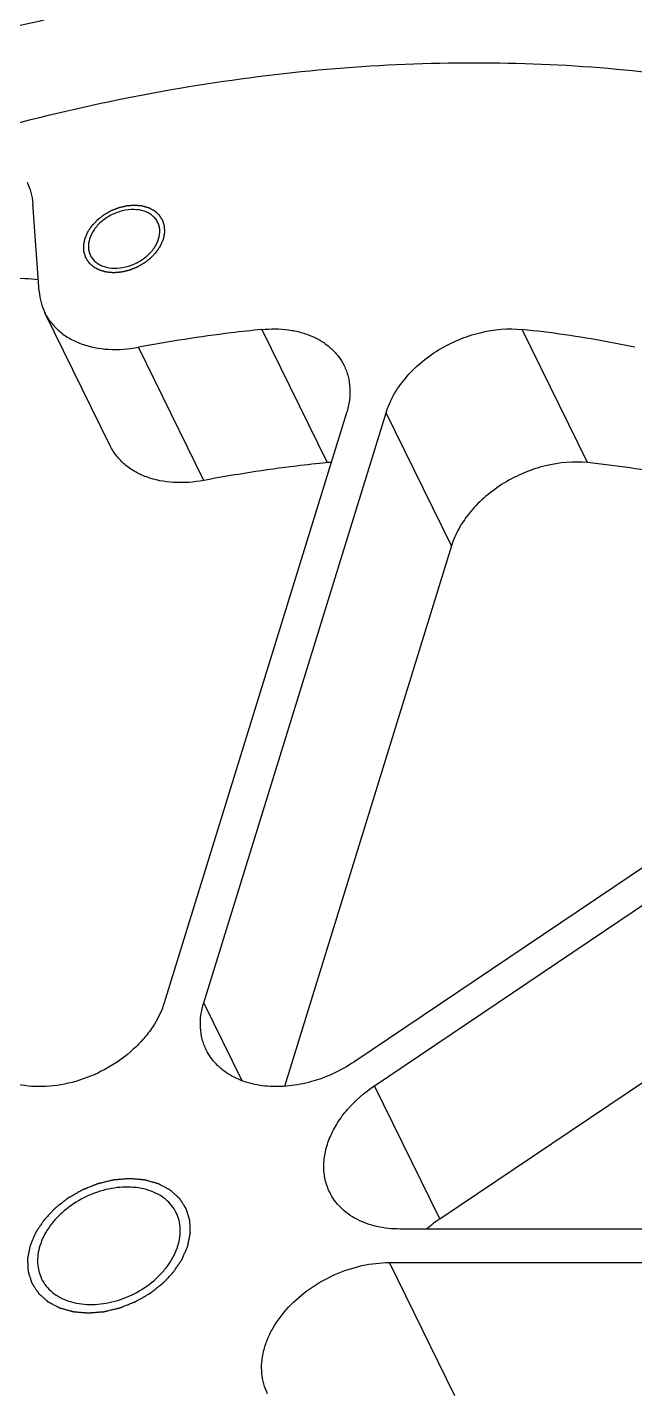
# Model space of a CAD drawing. Header units: millimetres. Extents: x 0 to 841, y 0 to 594.
# Drawn here: x 204.59 to 218.77, y 92 to 123.88 of the extents above; entities that cross this region are included whole.
import ezdxf

# ---------------------------------------------------------------- set-up
doc = ezdxf.new("R2010")
doc.units = ezdxf.units.MM
doc.header["$LTSCALE"] = 46.255
doc.layers.get('0').update_dxf_attribs({"linetype": 'CONTINUOUS'})
for name, color, linetype in [('03_ALL_AXES', 7, 'CONTINUOUS'), ('09_ALL_ROUNDS', 7, 'CONTINUOUS'), ('10_ALL_CHAMFER', 7, 'CONTINUOUS'), ('20_ALL_FEATURES', 7, 'CONTINUOUS')]:
    doc.layers.add(name, color=color, linetype=linetype)

msp = doc.modelspace()

# ---------------------------------------------------------------- linework, layer by layer
at = {"color": 4}
for points, knots in [([(207.772, 118.946), (207.774, 118.959), (207.778, 118.978), (207.783, 119.003), (207.787, 119.022), (207.79, 119.041), (207.793, 119.057), (207.796, 119.07), (207.798, 119.079), (207.799, 119.087), (207.8, 119.093), (207.801, 119.096), (207.802, 119.098), (207.801, 119.101), (207.801, 119.104), (207.801, 119.109), (207.801, 119.117), (207.8, 119.126), (207.8, 119.138), (207.799, 119.153), (207.798, 119.172), (207.797, 119.19), (207.797, 119.205), (207.796, 119.217), (207.796, 119.225), (207.795, 119.231), (207.795, 119.236), (207.795, 119.239), (207.795, 119.242), (207.795, 119.245), (207.794, 119.247), (207.793, 119.25), (207.792, 119.253), (207.791, 119.257), (207.789, 119.263), (207.787, 119.27), (207.783, 119.281), (207.779, 119.295), (207.773, 119.312), (207.768, 119.329), (207.764, 119.343), (207.76, 119.354), (207.758, 119.361), (207.756, 119.367), (207.755, 119.371), (207.754, 119.375), (207.753, 119.378), (207.752, 119.38), (207.751, 119.382), (207.749, 119.384), (207.747, 119.387), (207.745, 119.391), (207.741, 119.396), (207.737, 119.402), (207.731, 119.412), (207.723, 119.425), (207.713, 119.44), (207.703, 119.455), (207.695, 119.467), (207.688, 119.478), (207.684, 119.484), (207.681, 119.489), (207.678, 119.493), (207.676, 119.496), (207.675, 119.498), (207.674, 119.5), (207.672, 119.502), (207.669, 119.504), (207.667, 119.506), (207.663, 119.509), (207.659, 119.513), (207.653, 119.518), (207.644, 119.526), (207.633, 119.536), (207.619, 119.549), (207.605, 119.561), (207.594, 119.571), (207.585, 119.579), (207.578, 119.585), (207.572, 119.59), (207.568, 119.594), (207.566, 119.596), (207.565, 119.597), (207.562, 119.598), (207.56, 119.6), (207.555, 119.602), (207.547, 119.606), (207.539, 119.611), (207.528, 119.617), (207.513, 119.624), (207.496, 119.633), (207.479, 119.642), (207.465, 119.65), (207.454, 119.656), (207.445, 119.66), (207.438, 119.664), (207.433, 119.667), (207.43, 119.668), (207.428, 119.67), (207.426, 119.67), (207.423, 119.671), (207.417, 119.673), (207.409, 119.675), (207.399, 119.678), (207.386, 119.681), (207.369, 119.686), (207.349, 119.692), (207.33, 119.697), (207.313, 119.702), (207.3, 119.706), (207.29, 119.709), (207.282, 119.711), (207.276, 119.712), (207.273, 119.713), (207.27, 119.714), (207.267, 119.714), (207.264, 119.715), (207.257, 119.715), (207.248, 119.716), (207.237, 119.717), (207.222, 119.718), (207.204, 119.72), (207.182, 119.722), (207.159, 119.724), (207.141, 119.725), (207.126, 119.727), (207.115, 119.728), (207.106, 119.728), (207.099, 119.729), (207.096, 119.729), (207.093, 119.73), (207.09, 119.729), (207.086, 119.729), (207.08, 119.728), (207.07, 119.728), (207.059, 119.727), (207.043, 119.725), (207.024, 119.724), (207.001, 119.722), (206.978, 119.72), (206.959, 119.719), (206.944, 119.717), (206.932, 119.716), (206.923, 119.716), (206.916, 119.715), (206.912, 119.715), (206.909, 119.715), (206.907, 119.714), (206.903, 119.713), (206.896, 119.711), (206.886, 119.709), (206.875, 119.706), (206.859, 119.703), (206.84, 119.698), (206.817, 119.693), (206.793, 119.687), (206.774, 119.682), (206.759, 119.679), (206.747, 119.676), (206.737, 119.674), (206.731, 119.672), (206.727, 119.671), (206.724, 119.671), (206.721, 119.669), (206.717, 119.668), (206.711, 119.665), (206.701, 119.661), (206.69, 119.657), (206.675, 119.651), (206.656, 119.644), (206.633, 119.635), (206.611, 119.626), (206.592, 119.618), (206.577, 119.612), (206.565, 119.608), (206.556, 119.604), (206.549, 119.601), (206.546, 119.6), (206.543, 119.599), (206.54, 119.597), (206.537, 119.595), (206.53, 119.591), (206.521, 119.586), (206.511, 119.58), (206.496, 119.572), (206.478, 119.562), (206.457, 119.549), (206.435, 119.537), (206.417, 119.527), (206.403, 119.519), (206.392, 119.512), (206.383, 119.507), (206.377, 119.504), (206.374, 119.502), (206.371, 119.5), (206.368, 119.498), (206.365, 119.496), (206.36, 119.491), (206.352, 119.485), (206.343, 119.478), (206.33, 119.468), (206.314, 119.456), (206.295, 119.441), (206.277, 119.426), (206.261, 119.414), (206.248, 119.404), (206.239, 119.397), (206.231, 119.391), (206.226, 119.386), (206.223, 119.384), (206.22, 119.382), (206.218, 119.38), (206.216, 119.377), (206.211, 119.372), (206.204, 119.365), (206.196, 119.357), (206.186, 119.345), (206.173, 119.331), (206.157, 119.315), (206.141, 119.298), (206.128, 119.284), (206.117, 119.273), (206.109, 119.264), (206.103, 119.257), (206.098, 119.252), (206.096, 119.249), (206.093, 119.247), (206.092, 119.245), (206.09, 119.242), (206.087, 119.237), (206.081, 119.229), (206.075, 119.22), (206.067, 119.208), (206.057, 119.192), (206.045, 119.174), (206.033, 119.156), (206.022, 119.141), (206.014, 119.128), (206.008, 119.119), (206.003, 119.112), (205.999, 119.106), (205.997, 119.103), (205.996, 119.101), (205.995, 119.099), (205.993, 119.095), (205.991, 119.09), (205.988, 119.082), (205.984, 119.072), (205.978, 119.059), (205.971, 119.043), (205.96, 119.017), (205.946, 118.985), (205.935, 118.959), (205.93, 118.946)], [0, 0, 0, 0, 0.015625, 0.023438, 0.03125, 0.039062, 0.046875, 0.050781, 0.054688, 0.058594, 0.060547, 0.061523, 0.0625, 0.063477, 0.064453, 0.066406, 0.070312, 0.074219, 0.078125, 0.085938, 0.09375, 0.101562, 0.109375, 0.113281, 0.117188, 0.119141, 0.121094, 0.123047, 0.124023, 0.125, 0.125977, 0.126953, 0.128906, 0.130859, 0.132812, 0.136719, 0.140625, 0.148438, 0.15625, 0.164062, 0.171875, 0.175781, 0.179688, 0.181641, 0.183594, 0.185547, 0.186523, 0.1875, 0.188477, 0.189453, 0.191406, 0.193359, 0.195312, 0.199219, 0.203125, 0.210938, 0.21875, 0.226562, 0.234375, 0.238281, 0.242188, 0.244141, 0.246094, 0.248047, 0.249023, 0.25, 0.250977, 0.251953, 0.253906, 0.255859, 0.257812, 0.261719, 0.265625, 0.273438, 0.28125, 0.289062, 0.296875, 0.300781, 0.304688, 0.308594, 0.310547, 0.311523, 0.3125, 0.313477, 0.314453, 0.316406, 0.320312, 0.324219, 0.328125, 0.335938, 0.34375, 0.351562, 0.359375, 0.363281, 0.367188, 0.371094, 0.373047, 0.374023, 0.375, 0.375977, 0.376953, 0.378906, 0.382812, 0.386719, 0.390625, 0.398438, 0.40625, 0.414062, 0.421875, 0.425781, 0.429688, 0.433594, 0.435547, 0.436523, 0.4375, 0.438477, 0.439453, 0.441406, 0.445312, 0.449219, 0.453125, 0.460938, 0.46875, 0.476562, 0.484375, 0.488281, 0.492188, 0.496094, 0.498047, 0.499023, 0.5, 0.500977, 0.501953, 0.503906, 0.507812, 0.511719, 0.515625, 0.523438, 0.53125, 0.539062, 0.546875, 0.550781, 0.554688, 0.558594, 0.560547, 0.561523, 0.5625, 0.563477, 0.564453, 0.566406, 0.570312, 0.574219, 0.578125, 0.585938, 0.59375, 0.601562, 0.609375, 0.613281, 0.617188, 0.621094, 0.623047, 0.624023, 0.625, 0.625977, 0.626953, 0.628906, 0.632812, 0.636719, 0.640625, 0.648438, 0.65625, 0.664062, 0.671875, 0.675781, 0.679688, 0.683594, 0.685547, 0.686523, 0.6875, 0.688477, 0.689453, 0.691406, 0.695312, 0.699219, 0.703125, 0.710938, 0.71875, 0.726562, 0.734375, 0.738281, 0.742188, 0.746094, 0.748047, 0.749023, 0.75, 0.750977, 0.751953, 0.753906, 0.757812, 0.761719, 0.765625, 0.773438, 0.78125, 0.789062, 0.796875, 0.800781, 0.804688, 0.808594, 0.810547, 0.811523, 0.8125, 0.813477, 0.814453, 0.816406, 0.820312, 0.824219, 0.828125, 0.835938, 0.84375, 0.851562, 0.859375, 0.863281, 0.867188, 0.871094, 0.873047, 0.874023, 0.875, 0.875977, 0.876953, 0.878906, 0.882812, 0.886719, 0.890625, 0.898438, 0.90625, 0.914062, 0.921875, 0.925781, 0.929688, 0.933594, 0.935547, 0.936523, 0.9375, 0.938477, 0.939453, 0.941406, 0.945312, 0.949219, 0.953125, 0.960938, 0.96875, 0.984375, 1, 1, 1, 1]), ([(205.93, 118.946), (205.927, 118.934), (205.924, 118.915), (205.919, 118.889), (205.915, 118.87), (205.911, 118.851), (205.908, 118.835), (205.906, 118.823), (205.904, 118.813), (205.903, 118.805), (205.901, 118.8), (205.901, 118.796), (205.9, 118.794), (205.901, 118.792), (205.901, 118.789), (205.901, 118.783), (205.901, 118.776), (205.902, 118.767), (205.902, 118.754), (205.903, 118.739), (205.904, 118.721), (205.905, 118.703), (205.905, 118.687), (205.906, 118.675), (205.906, 118.668), (205.906, 118.661), (205.907, 118.657), (205.907, 118.653), (205.907, 118.65), (205.907, 118.648), (205.908, 118.646), (205.909, 118.643), (205.91, 118.639), (205.911, 118.635), (205.913, 118.629), (205.915, 118.622), (205.919, 118.611), (205.923, 118.597), (205.928, 118.58), (205.934, 118.563), (205.938, 118.549), (205.942, 118.538), (205.944, 118.531), (205.946, 118.525), (205.947, 118.521), (205.948, 118.518), (205.949, 118.515), (205.95, 118.513), (205.951, 118.511), (205.953, 118.508), (205.955, 118.505), (205.957, 118.501), (205.96, 118.496), (205.965, 118.49), (205.971, 118.48), (205.979, 118.468), (205.989, 118.453), (205.999, 118.437), (206.007, 118.425), (206.014, 118.415), (206.018, 118.409), (206.021, 118.404), (206.024, 118.4), (206.026, 118.397), (206.027, 118.394), (206.028, 118.392), (206.03, 118.391), (206.032, 118.389), (206.035, 118.386), (206.039, 118.383), (206.043, 118.379), (206.049, 118.374), (206.058, 118.366), (206.069, 118.356), (206.083, 118.344), (206.097, 118.332), (206.108, 118.322), (206.117, 118.313), (206.124, 118.307), (206.129, 118.302), (206.133, 118.299), (206.136, 118.297), (206.137, 118.295), (206.14, 118.294), (206.142, 118.293), (206.147, 118.29), (206.154, 118.286), (206.163, 118.282), (206.174, 118.276), (206.188, 118.268), (206.205, 118.259), (206.222, 118.25), (206.237, 118.243), (206.248, 118.237), (206.256, 118.232), (206.264, 118.228), (206.269, 118.226), (206.271, 118.224), (206.273, 118.223), (206.276, 118.222), (206.279, 118.221), (206.285, 118.22), (206.293, 118.217), (206.303, 118.215), (206.316, 118.211), (206.333, 118.206), (206.353, 118.201), (206.372, 118.195), (206.389, 118.19), (206.402, 118.187), (206.412, 118.184), (206.42, 118.182), (206.426, 118.18), (206.429, 118.179), (206.431, 118.178), (206.434, 118.178), (206.438, 118.178), (206.445, 118.177), (206.454, 118.176), (206.465, 118.175), (206.48, 118.174), (206.498, 118.173), (206.52, 118.171), (206.542, 118.169), (206.561, 118.167), (206.576, 118.166), (206.587, 118.165), (206.596, 118.164), (206.602, 118.163), (206.606, 118.163), (206.609, 118.163), (206.612, 118.163), (206.616, 118.163), (206.622, 118.164), (206.632, 118.165), (206.643, 118.166), (206.659, 118.167), (206.678, 118.168), (206.701, 118.17), (206.724, 118.172), (206.743, 118.174), (206.758, 118.175), (206.769, 118.176), (206.779, 118.177), (206.786, 118.177), (206.79, 118.178), (206.792, 118.178), (206.795, 118.179), (206.799, 118.179), (206.806, 118.181), (206.816, 118.183), (206.827, 118.186), (206.843, 118.19), (206.862, 118.194), (206.885, 118.2), (206.908, 118.205), (206.928, 118.21), (206.943, 118.214), (206.955, 118.216), (206.965, 118.219), (206.971, 118.22), (206.975, 118.221), (206.978, 118.222), (206.981, 118.223), (206.985, 118.225), (206.991, 118.227), (207.001, 118.231), (207.012, 118.235), (207.027, 118.241), (207.046, 118.249), (207.069, 118.258), (207.091, 118.267), (207.11, 118.274), (207.125, 118.28), (207.136, 118.285), (207.146, 118.289), (207.152, 118.291), (207.156, 118.293), (207.159, 118.294), (207.162, 118.295), (207.165, 118.297), (207.172, 118.301), (207.181, 118.306), (207.191, 118.312), (207.206, 118.32), (207.224, 118.331), (207.245, 118.343), (207.267, 118.355), (207.284, 118.366), (207.299, 118.374), (207.31, 118.38), (207.318, 118.385), (207.325, 118.389), (207.328, 118.391), (207.331, 118.392), (207.333, 118.394), (207.337, 118.397), (207.342, 118.401), (207.35, 118.407), (207.359, 118.414), (207.372, 118.424), (207.388, 118.437), (207.406, 118.451), (207.425, 118.466), (207.441, 118.478), (207.453, 118.488), (207.463, 118.496), (207.471, 118.502), (207.476, 118.506), (207.479, 118.509), (207.482, 118.51), (207.484, 118.513), (207.486, 118.515), (207.491, 118.52), (207.497, 118.527), (207.505, 118.536), (207.516, 118.547), (207.529, 118.561), (207.545, 118.578), (207.561, 118.595), (207.574, 118.609), (207.584, 118.62), (207.592, 118.628), (207.599, 118.635), (207.604, 118.64), (207.606, 118.643), (207.608, 118.645), (207.61, 118.647), (207.612, 118.651), (207.615, 118.656), (207.62, 118.663), (207.627, 118.673), (207.635, 118.685), (207.645, 118.7), (207.657, 118.718), (207.669, 118.737), (207.679, 118.752), (207.688, 118.764), (207.694, 118.773), (207.699, 118.781), (207.702, 118.786), (207.704, 118.789), (207.706, 118.791), (207.707, 118.794), (207.708, 118.797), (207.711, 118.803), (207.714, 118.811), (207.718, 118.82), (207.724, 118.833), (207.731, 118.849), (207.742, 118.875), (207.755, 118.908), (207.766, 118.933), (207.772, 118.946)], [0, 0, 0, 0, 0.015625, 0.023438, 0.03125, 0.039062, 0.046875, 0.050781, 0.054688, 0.058594, 0.060547, 0.061523, 0.0625, 0.063477, 0.064453, 0.066406, 0.070312, 0.074219, 0.078125, 0.085938, 0.09375, 0.101562, 0.109375, 0.113281, 0.117188, 0.119141, 0.121094, 0.123047, 0.124023, 0.125, 0.125977, 0.126953, 0.128906, 0.130859, 0.132812, 0.136719, 0.140625, 0.148438, 0.15625, 0.164062, 0.171875, 0.175781, 0.179688, 0.181641, 0.183594, 0.185547, 0.186523, 0.1875, 0.188477, 0.189453, 0.191406, 0.193359, 0.195312, 0.199219, 0.203125, 0.210938, 0.21875, 0.226562, 0.234375, 0.238281, 0.242188, 0.244141, 0.246094, 0.248047, 0.249023, 0.25, 0.250977, 0.251953, 0.253906, 0.255859, 0.257812, 0.261719, 0.265625, 0.273438, 0.28125, 0.289062, 0.296875, 0.300781, 0.304688, 0.308594, 0.310547, 0.311523, 0.3125, 0.313477, 0.314453, 0.316406, 0.320312, 0.324219, 0.328125, 0.335938, 0.34375, 0.351562, 0.359375, 0.363281, 0.367188, 0.371094, 0.373047, 0.374023, 0.375, 0.375977, 0.376953, 0.378906, 0.382812, 0.386719, 0.390625, 0.398438, 0.40625, 0.414062, 0.421875, 0.425781, 0.429688, 0.433594, 0.435547, 0.436523, 0.4375, 0.438477, 0.439453, 0.441406, 0.445312, 0.449219, 0.453125, 0.460938, 0.46875, 0.476562, 0.484375, 0.488281, 0.492188, 0.496094, 0.498047, 0.499023, 0.5, 0.500977, 0.501953, 0.503906, 0.507812, 0.511719, 0.515625, 0.523438, 0.53125, 0.539062, 0.546875, 0.550781, 0.554688, 0.558594, 0.560547, 0.561523, 0.5625, 0.563477, 0.564453, 0.566406, 0.570312, 0.574219, 0.578125, 0.585938, 0.59375, 0.601562, 0.609375, 0.613281, 0.617188, 0.621094, 0.623047, 0.624023, 0.625, 0.625977, 0.626953, 0.628906, 0.632812, 0.636719, 0.640625, 0.648438, 0.65625, 0.664062, 0.671875, 0.675781, 0.679688, 0.683594, 0.685547, 0.686523, 0.6875, 0.688477, 0.689453, 0.691406, 0.695312, 0.699219, 0.703125, 0.710938, 0.71875, 0.726562, 0.734375, 0.738281, 0.742188, 0.746094, 0.748047, 0.749023, 0.75, 0.750977, 0.751953, 0.753906, 0.757812, 0.761719, 0.765625, 0.773438, 0.78125, 0.789062, 0.796875, 0.800781, 0.804688, 0.808594, 0.810547, 0.811523, 0.8125, 0.813477, 0.814453, 0.816406, 0.820312, 0.824219, 0.828125, 0.835938, 0.84375, 0.851562, 0.859375, 0.863281, 0.867188, 0.871094, 0.873047, 0.874023, 0.875, 0.875977, 0.876953, 0.878906, 0.882812, 0.886719, 0.890625, 0.898438, 0.90625, 0.914062, 0.921875, 0.925781, 0.929688, 0.933594, 0.935547, 0.936523, 0.9375, 0.938477, 0.939453, 0.941406, 0.945312, 0.949219, 0.953125, 0.960938, 0.96875, 0.984375, 1, 1, 1, 1]), ([(208.339, 95.446), (208.344, 95.472), (208.351, 95.51), (208.361, 95.561), (208.368, 95.599), (208.375, 95.63), (208.38, 95.656), (208.383, 95.675), (208.387, 95.694), (208.39, 95.709), (208.392, 95.722), (208.394, 95.732), (208.396, 95.74), (208.397, 95.745), (208.397, 95.748), (208.398, 95.751), (208.398, 95.753), (208.398, 95.756), (208.397, 95.761), (208.397, 95.769), (208.397, 95.778), (208.396, 95.79), (208.395, 95.806), (208.395, 95.824), (208.394, 95.842), (208.393, 95.867), (208.391, 95.897), (208.39, 95.928), (208.389, 95.952), (208.388, 95.97), (208.387, 95.989), (208.386, 96.004), (208.386, 96.016), (208.385, 96.024), (208.385, 96.03), (208.385, 96.034), (208.385, 96.038), (208.385, 96.041), (208.385, 96.043), (208.384, 96.046), (208.383, 96.048), (208.382, 96.052), (208.381, 96.056), (208.379, 96.062), (208.377, 96.069), (208.373, 96.08), (208.368, 96.094), (208.363, 96.111), (208.358, 96.128), (208.351, 96.15), (208.342, 96.178), (208.333, 96.207), (208.326, 96.229), (208.32, 96.246), (208.315, 96.263), (208.311, 96.277), (208.307, 96.288), (208.305, 96.295), (208.303, 96.301), (208.302, 96.305), (208.301, 96.308), (208.3, 96.311), (208.299, 96.313), (208.298, 96.315), (208.296, 96.318), (208.294, 96.321), (208.292, 96.325), (208.288, 96.33), (208.284, 96.336), (208.278, 96.346), (208.27, 96.359), (208.26, 96.374), (208.25, 96.389), (208.237, 96.409), (208.22, 96.434), (208.204, 96.459), (208.191, 96.479), (208.181, 96.494), (208.171, 96.509), (208.163, 96.522), (208.157, 96.532), (208.152, 96.538), (208.149, 96.543), (208.147, 96.547), (208.145, 96.55), (208.143, 96.552), (208.142, 96.554), (208.14, 96.556), (208.138, 96.558), (208.135, 96.56), (208.132, 96.563), (208.127, 96.567), (208.121, 96.572), (208.112, 96.58), (208.101, 96.591), (208.087, 96.603), (208.074, 96.615), (208.056, 96.631), (208.033, 96.651), (208.01, 96.671), (207.992, 96.688), (207.978, 96.7), (207.965, 96.712), (207.953, 96.722), (207.944, 96.73), (207.938, 96.736), (207.932, 96.741), (207.928, 96.745), (207.926, 96.747), (207.924, 96.748), (207.922, 96.749), (207.919, 96.751), (207.914, 96.754), (207.907, 96.757), (207.898, 96.762), (207.887, 96.768), (207.873, 96.775), (207.856, 96.784), (207.839, 96.793), (207.816, 96.805), (207.788, 96.821), (207.754, 96.839), (207.725, 96.854), (207.703, 96.866), (207.689, 96.873), (207.677, 96.879), (207.669, 96.884), (207.662, 96.887), (207.657, 96.89), (207.654, 96.892), (207.652, 96.893), (207.649, 96.893), (207.646, 96.894), (207.64, 96.896), (207.632, 96.898), (207.622, 96.901), (207.609, 96.905), (207.592, 96.91), (207.566, 96.917), (207.533, 96.926), (207.494, 96.937), (207.454, 96.949), (207.421, 96.958), (207.395, 96.965), (207.378, 96.97), (207.365, 96.974), (207.355, 96.977), (207.347, 96.979), (207.341, 96.981), (207.338, 96.981), (207.336, 96.982), (207.333, 96.982), (207.329, 96.983), (207.323, 96.983), (207.313, 96.984), (207.302, 96.985), (207.288, 96.986), (207.269, 96.988), (207.24, 96.991), (207.203, 96.994), (207.158, 96.998), (207.114, 97.001), (207.077, 97.005), (207.048, 97.007), (207.029, 97.009), (207.014, 97.01), (207.003, 97.011), (206.994, 97.012), (206.987, 97.013), (206.984, 97.013), (206.981, 97.013), (206.978, 97.013), (206.974, 97.013), (206.968, 97.012), (206.958, 97.011), (206.947, 97.01), (206.931, 97.009), (206.912, 97.007), (206.882, 97.005), (206.843, 97.002), (206.798, 96.998), (206.752, 96.994), (206.713, 96.991), (206.683, 96.989), (206.664, 96.987), (206.648, 96.986), (206.637, 96.985), (206.627, 96.984), (206.621, 96.984), (206.617, 96.983), (206.614, 96.983), (206.611, 96.982), (206.607, 96.982), (206.6, 96.98), (206.591, 96.978), (206.579, 96.975), (206.564, 96.971), (206.544, 96.967), (206.513, 96.959), (206.475, 96.95), (206.428, 96.939), (206.382, 96.928), (206.343, 96.919), (206.312, 96.911), (206.293, 96.907), (206.277, 96.903), (206.266, 96.9), (206.256, 96.898), (206.249, 96.896), (206.245, 96.896), (206.242, 96.895), (206.24, 96.894), (206.236, 96.892), (206.229, 96.89), (206.22, 96.886), (206.209, 96.881), (206.194, 96.875), (206.175, 96.868), (206.145, 96.856), (206.107, 96.841), (206.062, 96.823), (206.016, 96.805), (205.979, 96.79), (205.949, 96.778), (205.93, 96.771), (205.915, 96.765), (205.903, 96.76), (205.894, 96.757), (205.887, 96.754), (205.884, 96.752), (205.881, 96.751), (205.878, 96.75), (205.874, 96.748), (205.868, 96.744), (205.859, 96.739), (205.848, 96.733), (205.834, 96.725), (205.816, 96.714), (205.788, 96.698), (205.752, 96.677), (205.709, 96.653), (205.666, 96.628), (205.63, 96.608), (205.601, 96.591), (205.583, 96.581), (205.569, 96.573), (205.558, 96.567), (205.549, 96.561), (205.543, 96.558), (205.539, 96.556), (205.537, 96.554), (205.534, 96.552), (205.531, 96.55), (205.526, 96.546), (205.518, 96.539), (205.508, 96.532), (205.496, 96.522), (205.48, 96.51), (205.455, 96.49), (205.424, 96.466), (205.386, 96.436), (205.348, 96.407), (205.317, 96.382), (205.292, 96.362), (205.276, 96.35), (205.264, 96.34), (205.254, 96.333), (205.246, 96.327), (205.241, 96.322), (205.238, 96.32), (205.235, 96.318), (205.233, 96.316), (205.231, 96.313), (205.226, 96.308), (205.22, 96.301), (205.212, 96.293), (205.201, 96.281), (205.188, 96.267), (205.167, 96.245), (205.14, 96.217), (205.109, 96.183), (205.077, 96.15), (205.051, 96.121), (205.03, 96.099), (205.017, 96.085), (205.006, 96.074), (204.998, 96.065), (204.992, 96.058), (204.987, 96.053), (204.984, 96.051), (204.982, 96.049), (204.981, 96.046), (204.979, 96.043), (204.975, 96.038), (204.97, 96.03), (204.964, 96.021), (204.956, 96.009), (204.946, 95.994), (204.929, 95.969), (204.909, 95.939), (204.885, 95.902), (204.86, 95.866), (204.84, 95.835), (204.823, 95.811), (204.813, 95.796), (204.805, 95.783), (204.799, 95.774), (204.794, 95.767), (204.79, 95.761), (204.788, 95.758), (204.787, 95.756), (204.786, 95.754), (204.784, 95.75), (204.782, 95.745), (204.779, 95.737), (204.774, 95.727), (204.769, 95.714), (204.762, 95.698), (204.751, 95.672), (204.737, 95.64), (204.721, 95.601), (204.704, 95.563), (204.682, 95.511), (204.666, 95.472), (204.655, 95.446)], [0, 0, 0, 0, 0.015625, 0.023438, 0.03125, 0.039062, 0.042969, 0.046875, 0.050781, 0.054688, 0.056641, 0.058594, 0.060547, 0.061523, 0.062012, 0.0625, 0.062988, 0.063477, 0.064453, 0.066406, 0.068359, 0.070312, 0.074219, 0.078125, 0.082031, 0.085938, 0.09375, 0.101562, 0.105469, 0.109375, 0.113281, 0.117188, 0.119141, 0.121094, 0.12207, 0.123047, 0.124023, 0.124512, 0.125, 0.125488, 0.125977, 0.126953, 0.12793, 0.128906, 0.130859, 0.132812, 0.136719, 0.140625, 0.144531, 0.148438, 0.15625, 0.164062, 0.167969, 0.171875, 0.175781, 0.179688, 0.181641, 0.183594, 0.18457, 0.185547, 0.186523, 0.187012, 0.1875, 0.187988, 0.188477, 0.189453, 0.19043, 0.191406, 0.193359, 0.195312, 0.199219, 0.203125, 0.207031, 0.210938, 0.21875, 0.226562, 0.230469, 0.234375, 0.238281, 0.242188, 0.244141, 0.246094, 0.24707, 0.248047, 0.249023, 0.249512, 0.25, 0.250488, 0.250977, 0.251953, 0.25293, 0.253906, 0.255859, 0.257812, 0.261719, 0.265625, 0.269531, 0.273438, 0.28125, 0.289062, 0.292969, 0.296875, 0.300781, 0.304688, 0.306641, 0.308594, 0.310547, 0.311523, 0.312012, 0.3125, 0.312988, 0.313477, 0.314453, 0.316406, 0.318359, 0.320312, 0.324219, 0.328125, 0.332031, 0.335938, 0.34375, 0.351562, 0.359375, 0.363281, 0.367188, 0.369141, 0.371094, 0.373047, 0.374023, 0.374512, 0.375, 0.375488, 0.375977, 0.376953, 0.378906, 0.380859, 0.382812, 0.386719, 0.390625, 0.398438, 0.40625, 0.414062, 0.421875, 0.425781, 0.429688, 0.431641, 0.433594, 0.435547, 0.436523, 0.437012, 0.4375, 0.437988, 0.438477, 0.439453, 0.441406, 0.443359, 0.445312, 0.449219, 0.453125, 0.460938, 0.46875, 0.476562, 0.484375, 0.488281, 0.492188, 0.494141, 0.496094, 0.498047, 0.499023, 0.499512, 0.5, 0.500488, 0.500977, 0.501953, 0.503906, 0.505859, 0.507812, 0.511719, 0.515625, 0.523438, 0.53125, 0.539062, 0.546875, 0.550781, 0.554688, 0.556641, 0.558594, 0.560547, 0.561523, 0.562012, 0.5625, 0.562988, 0.563477, 0.564453, 0.566406, 0.568359, 0.570312, 0.574219, 0.578125, 0.585938, 0.59375, 0.601562, 0.609375, 0.613281, 0.617188, 0.619141, 0.621094, 0.623047, 0.624023, 0.624512, 0.625, 0.625488, 0.625977, 0.626953, 0.628906, 0.630859, 0.632812, 0.636719, 0.640625, 0.648438, 0.65625, 0.664062, 0.671875, 0.675781, 0.679688, 0.681641, 0.683594, 0.685547, 0.686523, 0.687012, 0.6875, 0.687988, 0.688477, 0.689453, 0.691406, 0.693359, 0.695312, 0.699219, 0.703125, 0.710938, 0.71875, 0.726562, 0.734375, 0.738281, 0.742188, 0.744141, 0.746094, 0.748047, 0.749023, 0.749512, 0.75, 0.750488, 0.750977, 0.751953, 0.753906, 0.755859, 0.757812, 0.761719, 0.765625, 0.773438, 0.78125, 0.789062, 0.796875, 0.800781, 0.804688, 0.806641, 0.808594, 0.810547, 0.811523, 0.812012, 0.8125, 0.812988, 0.813477, 0.814453, 0.816406, 0.818359, 0.820312, 0.824219, 0.828125, 0.835938, 0.84375, 0.851562, 0.859375, 0.863281, 0.867188, 0.869141, 0.871094, 0.873047, 0.874023, 0.874512, 0.875, 0.875488, 0.875977, 0.876953, 0.878906, 0.880859, 0.882812, 0.886719, 0.890625, 0.898438, 0.90625, 0.914062, 0.921875, 0.925781, 0.929688, 0.931641, 0.933594, 0.935547, 0.936523, 0.937012, 0.9375, 0.937988, 0.938477, 0.939453, 0.941406, 0.943359, 0.945312, 0.949219, 0.953125, 0.960938, 0.96875, 0.976562, 0.984375, 1, 1, 1, 1]), ([(204.655, 95.446), (204.65, 95.421), (204.642, 95.383), (204.633, 95.332), (204.625, 95.294), (204.619, 95.263), (204.614, 95.237), (204.611, 95.218), (204.607, 95.199), (204.604, 95.183), (204.601, 95.171), (204.599, 95.161), (204.598, 95.153), (204.597, 95.148), (204.596, 95.144), (204.596, 95.142), (204.596, 95.14), (204.596, 95.137), (204.596, 95.131), (204.597, 95.124), (204.597, 95.115), (204.598, 95.102), (204.598, 95.087), (204.599, 95.069), (204.6, 95.051), (204.601, 95.026), (204.603, 94.996), (204.604, 94.965), (204.605, 94.941), (204.606, 94.923), (204.607, 94.904), (204.607, 94.889), (204.608, 94.877), (204.608, 94.869), (204.609, 94.863), (204.609, 94.859), (204.609, 94.855), (204.609, 94.852), (204.609, 94.849), (204.61, 94.847), (204.611, 94.844), (204.612, 94.841), (204.613, 94.837), (204.615, 94.831), (204.617, 94.824), (204.621, 94.813), (204.625, 94.799), (204.631, 94.782), (204.636, 94.765), (204.643, 94.743), (204.652, 94.714), (204.661, 94.686), (204.668, 94.664), (204.673, 94.647), (204.679, 94.63), (204.683, 94.616), (204.687, 94.605), (204.689, 94.598), (204.691, 94.592), (204.692, 94.588), (204.693, 94.584), (204.694, 94.582), (204.694, 94.579), (204.696, 94.578), (204.697, 94.575), (204.7, 94.572), (204.702, 94.568), (204.705, 94.563), (204.709, 94.557), (204.716, 94.547), (204.724, 94.534), (204.734, 94.519), (204.744, 94.504), (204.757, 94.484), (204.773, 94.459), (204.79, 94.434), (204.803, 94.414), (204.813, 94.399), (204.822, 94.384), (204.831, 94.371), (204.837, 94.361), (204.841, 94.355), (204.845, 94.35), (204.847, 94.346), (204.849, 94.343), (204.851, 94.341), (204.852, 94.339), (204.854, 94.337), (204.856, 94.335), (204.859, 94.333), (204.862, 94.33), (204.867, 94.325), (204.872, 94.32), (204.881, 94.312), (204.893, 94.302), (204.906, 94.29), (204.92, 94.278), (204.938, 94.262), (204.961, 94.242), (204.984, 94.221), (205.002, 94.205), (205.015, 94.193), (205.029, 94.181), (205.04, 94.171), (205.049, 94.163), (205.056, 94.157), (205.062, 94.152), (205.066, 94.148), (205.068, 94.146), (205.07, 94.144), (205.072, 94.143), (205.075, 94.142), (205.08, 94.139), (205.087, 94.136), (205.095, 94.131), (205.107, 94.125), (205.121, 94.117), (205.138, 94.108), (205.155, 94.099), (205.178, 94.087), (205.206, 94.072), (205.24, 94.054), (205.268, 94.039), (205.291, 94.027), (205.305, 94.02), (205.316, 94.014), (205.325, 94.009), (205.332, 94.005), (205.337, 94.003), (205.34, 94.001), (205.342, 94), (205.345, 93.999), (205.348, 93.998), (205.354, 93.997), (205.362, 93.994), (205.372, 93.992), (205.385, 93.988), (205.401, 93.983), (205.428, 93.976), (205.461, 93.967), (205.5, 93.955), (205.54, 93.944), (205.573, 93.935), (205.599, 93.927), (205.615, 93.923), (205.629, 93.919), (205.638, 93.916), (205.647, 93.914), (205.652, 93.912), (205.656, 93.911), (205.658, 93.911), (205.661, 93.91), (205.665, 93.91), (205.671, 93.91), (205.68, 93.909), (205.691, 93.908), (205.706, 93.906), (205.725, 93.905), (205.754, 93.902), (205.791, 93.899), (205.835, 93.895), (205.88, 93.891), (205.917, 93.888), (205.946, 93.886), (205.965, 93.884), (205.98, 93.883), (205.991, 93.882), (206, 93.881), (206.006, 93.88), (206.01, 93.88), (206.013, 93.88), (206.016, 93.88), (206.019, 93.88), (206.026, 93.881), (206.036, 93.882), (206.047, 93.883), (206.062, 93.884), (206.082, 93.885), (206.112, 93.888), (206.15, 93.891), (206.196, 93.895), (206.242, 93.898), (206.28, 93.902), (206.311, 93.904), (206.33, 93.906), (206.345, 93.907), (206.357, 93.908), (206.366, 93.909), (206.373, 93.909), (206.377, 93.909), (206.38, 93.909), (206.383, 93.91), (206.387, 93.911), (206.393, 93.913), (206.403, 93.915), (206.415, 93.918), (206.43, 93.922), (206.449, 93.926), (206.48, 93.934), (206.519, 93.943), (206.566, 93.954), (206.612, 93.965), (206.651, 93.974), (206.682, 93.981), (206.701, 93.986), (206.716, 93.99), (206.728, 93.992), (206.738, 93.995), (206.744, 93.996), (206.748, 93.997), (206.751, 93.998), (206.754, 93.999), (206.758, 94.001), (206.764, 94.003), (206.774, 94.007), (206.785, 94.011), (206.8, 94.017), (206.819, 94.025), (206.849, 94.037), (206.887, 94.052), (206.932, 94.07), (206.977, 94.088), (207.015, 94.103), (207.045, 94.115), (207.064, 94.122), (207.079, 94.128), (207.09, 94.133), (207.1, 94.136), (207.106, 94.139), (207.11, 94.14), (207.113, 94.141), (207.116, 94.143), (207.119, 94.145), (207.126, 94.149), (207.135, 94.154), (207.145, 94.16), (207.16, 94.168), (207.178, 94.178), (207.206, 94.195), (207.242, 94.215), (207.285, 94.24), (207.328, 94.265), (207.364, 94.285), (207.393, 94.302), (207.411, 94.312), (207.425, 94.32), (207.436, 94.326), (207.445, 94.331), (207.451, 94.335), (207.454, 94.337), (207.457, 94.339), (207.459, 94.34), (207.463, 94.343), (207.468, 94.347), (207.476, 94.353), (207.485, 94.361), (207.498, 94.371), (207.514, 94.383), (207.539, 94.403), (207.57, 94.427), (207.608, 94.457), (207.645, 94.486), (207.677, 94.511), (207.702, 94.531), (207.718, 94.543), (207.73, 94.553), (207.74, 94.56), (207.747, 94.566), (207.753, 94.571), (207.756, 94.573), (207.758, 94.575), (207.76, 94.577), (207.763, 94.58), (207.768, 94.585), (207.774, 94.592), (207.782, 94.6), (207.793, 94.611), (207.806, 94.625), (207.827, 94.648), (207.853, 94.676), (207.885, 94.71), (207.917, 94.743), (207.943, 94.771), (207.964, 94.794), (207.977, 94.808), (207.988, 94.819), (207.996, 94.828), (208.002, 94.835), (208.007, 94.839), (208.009, 94.842), (208.012, 94.844), (208.013, 94.847), (208.015, 94.85), (208.019, 94.855), (208.024, 94.863), (208.03, 94.872), (208.038, 94.884), (208.048, 94.899), (208.064, 94.924), (208.085, 94.954), (208.109, 94.991), (208.134, 95.027), (208.154, 95.058), (208.17, 95.082), (208.181, 95.097), (208.189, 95.109), (208.195, 95.118), (208.2, 95.126), (208.203, 95.131), (208.205, 95.134), (208.207, 95.137), (208.208, 95.139), (208.209, 95.142), (208.212, 95.148), (208.215, 95.156), (208.219, 95.166), (208.225, 95.179), (208.232, 95.195), (208.243, 95.221), (208.256, 95.253), (208.273, 95.292), (208.289, 95.33), (208.312, 95.382), (208.328, 95.421), (208.339, 95.446)], [0, 0, 0, 0, 0.015625, 0.023438, 0.03125, 0.039062, 0.042969, 0.046875, 0.050781, 0.054688, 0.056641, 0.058594, 0.060547, 0.061523, 0.062012, 0.0625, 0.062988, 0.063477, 0.064453, 0.066406, 0.068359, 0.070312, 0.074219, 0.078125, 0.082031, 0.085938, 0.09375, 0.101562, 0.105469, 0.109375, 0.113281, 0.117188, 0.119141, 0.121094, 0.12207, 0.123047, 0.124023, 0.124512, 0.125, 0.125488, 0.125977, 0.126953, 0.12793, 0.128906, 0.130859, 0.132812, 0.136719, 0.140625, 0.144531, 0.148438, 0.15625, 0.164062, 0.167969, 0.171875, 0.175781, 0.179688, 0.181641, 0.183594, 0.18457, 0.185547, 0.186523, 0.187012, 0.1875, 0.187988, 0.188477, 0.189453, 0.19043, 0.191406, 0.193359, 0.195312, 0.199219, 0.203125, 0.207031, 0.210938, 0.21875, 0.226562, 0.230469, 0.234375, 0.238281, 0.242188, 0.244141, 0.246094, 0.24707, 0.248047, 0.249023, 0.249512, 0.25, 0.250488, 0.250977, 0.251953, 0.25293, 0.253906, 0.255859, 0.257812, 0.261719, 0.265625, 0.269531, 0.273438, 0.28125, 0.289062, 0.292969, 0.296875, 0.300781, 0.304688, 0.306641, 0.308594, 0.310547, 0.311523, 0.312012, 0.3125, 0.312988, 0.313477, 0.314453, 0.316406, 0.318359, 0.320312, 0.324219, 0.328125, 0.332031, 0.335938, 0.34375, 0.351562, 0.359375, 0.363281, 0.367188, 0.369141, 0.371094, 0.373047, 0.374023, 0.374512, 0.375, 0.375488, 0.375977, 0.376953, 0.378906, 0.380859, 0.382812, 0.386719, 0.390625, 0.398438, 0.40625, 0.414062, 0.421875, 0.425781, 0.429688, 0.431641, 0.433594, 0.435547, 0.436523, 0.437012, 0.4375, 0.437988, 0.438477, 0.439453, 0.441406, 0.443359, 0.445312, 0.449219, 0.453125, 0.460938, 0.46875, 0.476562, 0.484375, 0.488281, 0.492188, 0.494141, 0.496094, 0.498047, 0.499023, 0.499512, 0.5, 0.500488, 0.500977, 0.501953, 0.503906, 0.505859, 0.507812, 0.511719, 0.515625, 0.523438, 0.53125, 0.539062, 0.546875, 0.550781, 0.554688, 0.556641, 0.558594, 0.560547, 0.561523, 0.562012, 0.5625, 0.562988, 0.563477, 0.564453, 0.566406, 0.568359, 0.570312, 0.574219, 0.578125, 0.585938, 0.59375, 0.601562, 0.609375, 0.613281, 0.617188, 0.619141, 0.621094, 0.623047, 0.624023, 0.624512, 0.625, 0.625488, 0.625977, 0.626953, 0.628906, 0.630859, 0.632812, 0.636719, 0.640625, 0.648438, 0.65625, 0.664062, 0.671875, 0.675781, 0.679688, 0.681641, 0.683594, 0.685547, 0.686523, 0.687012, 0.6875, 0.687988, 0.688477, 0.689453, 0.691406, 0.693359, 0.695312, 0.699219, 0.703125, 0.710938, 0.71875, 0.726562, 0.734375, 0.738281, 0.742188, 0.744141, 0.746094, 0.748047, 0.749023, 0.749512, 0.75, 0.750488, 0.750977, 0.751953, 0.753906, 0.755859, 0.757812, 0.761719, 0.765625, 0.773438, 0.78125, 0.789062, 0.796875, 0.800781, 0.804688, 0.806641, 0.808594, 0.810547, 0.811523, 0.812012, 0.8125, 0.812988, 0.813477, 0.814453, 0.816406, 0.818359, 0.820312, 0.824219, 0.828125, 0.835938, 0.84375, 0.851562, 0.859375, 0.863281, 0.867188, 0.869141, 0.871094, 0.873047, 0.874023, 0.874512, 0.875, 0.875488, 0.875977, 0.876953, 0.878906, 0.880859, 0.882812, 0.886719, 0.890625, 0.898438, 0.90625, 0.914062, 0.921875, 0.925781, 0.929688, 0.931641, 0.933594, 0.935547, 0.936523, 0.937012, 0.9375, 0.937988, 0.938477, 0.939453, 0.941406, 0.943359, 0.945312, 0.949219, 0.953125, 0.960938, 0.96875, 0.976562, 0.984375, 1, 1, 1, 1])]:
    msp.add_open_spline(points, degree=3, knots=knots, dxfattribs=at)
at = {"layer": '03_ALL_AXES', "color": 7}
for points, knots in [([(207.636, 119.332), (207.622, 119.362), (207.585, 119.42), (207.511, 119.493), (207.421, 119.553), (207.278, 119.613), (207.071, 119.643), (206.81, 119.611), (206.596, 119.531), (206.437, 119.438), (206.293, 119.331), (206.147, 119.174), (206.069, 119.022), (206.045, 118.946)], [0, 0, 0, 0, 0.050762, 0.102661, 0.156657, 0.213405, 0.335729, 0.468885, 0.608096, 0.678085, 0.747135, 0.879172, 1, 1, 1, 1]), ([(207.657, 118.946), (207.677, 119.011), (207.692, 119.113), (207.672, 119.243), (207.65, 119.303), (207.636, 119.332)], [0, 0, 0, 0, 0.516111, 0.760434, 1, 1, 1, 1]), ([(206.045, 118.946), (206.025, 118.881), (206.01, 118.78), (206.029, 118.649), (206.052, 118.589), (206.065, 118.561)], [0, 0, 0, 0, 0.516111, 0.760434, 1, 1, 1, 1]), ([(206.065, 118.561), (206.08, 118.531), (206.117, 118.473), (206.191, 118.399), (206.281, 118.34), (206.423, 118.28), (206.631, 118.249), (206.892, 118.282), (207.106, 118.362), (207.265, 118.454), (207.409, 118.562), (207.555, 118.719), (207.633, 118.87), (207.657, 118.946)], [0, 0, 0, 0, 0.050762, 0.102661, 0.156657, 0.213405, 0.335729, 0.468885, 0.608096, 0.678085, 0.747135, 0.879172, 1, 1, 1, 1])]:
    msp.add_open_spline(points, degree=3, knots=knots, dxfattribs=at)
at = {"layer": '09_ALL_ROUNDS', "color": 7}
for p, q in [((204.87, 117.718), (204.72, 119.774)), ((206.528, 114.114), (205.003, 117.222)), ((212.044, 114.888), (207.79, 101.12)), ((208.711, 101.12), (212.965, 114.888)), ((233.079, 113.787), (212.214, 99.735)), ((212.694, 99.181), (233.559, 113.233)), ((214.491, 111.78), (210.593, 99.168)), ((214.219, 96.073), (235.084, 110.125)), ((229.478, 95.838), (213.289, 95.838)), ((213.047, 95.055), (229.236, 95.055))]:
    msp.add_line(p, q, dxfattribs=at)
at = {"layer": '09_ALL_ROUNDS', "color": 4}
for p, q in [((210.066, 116.832), (211.591, 113.724)), ((217.67, 113.724), (216.145, 116.832)), ((208.71, 113.309), (207.185, 116.417)), ((214.491, 111.78), (212.965, 114.888)), ((209.604, 99.298), (208.711, 101.12)), ((214.219, 96.073), (212.694, 99.181)), ((214.572, 91.947), (213.047, 95.055))]:
    msp.add_line(p, q, dxfattribs=at)
at = {"layer": '09_ALL_ROUNDS', "color": 7}
for centre, radius, start, end in [((211.88, 110.825), 2.914, 93.8045, 95.694), ((216.065, 93.33), 3.306, 123.9441, 130.6662)]:
    msp.add_arc(centre, radius, start, end, dxfattribs=at)
for points, knots in [([(202.026, 120.979), (203.103, 121.319), (205.267, 121.919), (209.588, 122.781), (212.869, 123.059), (215.03, 123.059)], [0, 0, 0, 0, 0.2564, 0.509242, 1, 1, 1, 1]), ([(215.03, 123.059), (216.072, 123.059), (218.129, 122.975), (221.145, 122.585), (224.024, 121.937), (225.863, 121.327), (226.748, 120.979)], [0, 0, 0, 0, 0.261343, 0.51531, 0.761554, 1, 1, 1, 1]), ([(204.588, 120.27), (204.625, 120.193), (204.686, 120.031), (204.714, 119.86), (204.72, 119.774)], [0, 0, 0, 0, 0.495563, 1, 1, 1, 1]), ([(204.851, 117.991), (204.641, 118.023), (204.198, 118.03), (203.767, 117.939), (203.552, 117.871)], [0, 0, 0, 0, 0.48465, 1, 1, 1, 1]), ([(204.87, 117.718), (204.877, 117.632), (204.905, 117.461), (204.966, 117.299), (205.003, 117.222)], [0, 0, 0, 0, 0.504437, 1, 1, 1, 1]), ([(205.003, 117.222), (205.043, 117.141), (205.141, 116.984), (205.336, 116.782), (205.574, 116.616), (205.95, 116.443), (206.5, 116.339), (206.954, 116.374), (207.185, 116.417)], [0, 0, 0, 0, 0.109233, 0.220669, 0.336197, 0.457168, 0.717035, 1, 1, 1, 1]), ([(210.066, 116.832), (209.827, 116.808), (208.862, 116.701), (207.902, 116.552), (207.185, 116.417)], [0, 0, 0, 0, 0.247978, 1, 1, 1, 1]), ([(210.066, 116.832), (210.273, 116.853), (210.584, 116.851), (210.977, 116.772), (211.244, 116.679), (211.484, 116.552), (211.691, 116.393), (211.862, 116.206), (211.95, 116.063), (211.986, 115.989)], [0, 0, 0, 0, 0.280551, 0.412824, 0.539282, 0.660224, 0.776428, 0.889142, 1, 1, 1, 1]), ([(212.965, 114.888), (213.009, 115.031), (213.135, 115.315), (213.411, 115.707), (213.767, 116.063), (214.188, 116.366), (214.657, 116.605), (215.303, 116.82), (215.818, 116.867), (216.145, 116.832)], [0, 0, 0, 0, 0.112286, 0.232141, 0.358373, 0.488906, 0.621134, 0.752253, 1, 1, 1, 1]), ([(218.77, 116.417), (218.556, 116.463), (217.687, 116.635), (216.809, 116.762), (216.145, 116.832)], [0, 0, 0, 0, 0.246796, 1, 1, 1, 1]), ([(211.986, 115.989), (212.026, 115.909), (212.089, 115.737), (212.13, 115.461), (212.117, 115.174), (212.074, 114.983), (212.044, 114.888)], [0, 0, 0, 0, 0.239084, 0.482916, 0.735575, 1, 1, 1, 1]), ([(208.71, 113.309), (208.479, 113.266), (208.025, 113.231), (207.475, 113.335), (207.1, 113.508), (206.861, 113.674), (206.667, 113.876), (206.568, 114.033), (206.528, 114.114)], [0, 0, 0, 0, 0.282965, 0.542832, 0.663803, 0.779331, 0.890767, 1, 1, 1, 1]), ([(211.591, 113.724), (211.352, 113.7), (210.387, 113.593), (209.427, 113.444), (208.71, 113.309)], [0, 0, 0, 0, 0.247978, 1, 1, 1, 1]), ([(217.67, 113.724), (217.343, 113.759), (216.828, 113.712), (216.182, 113.497), (215.714, 113.258), (215.292, 112.954), (214.936, 112.599), (214.661, 112.207), (214.535, 111.923), (214.491, 111.78)], [0, 0, 0, 0, 0.247747, 0.378866, 0.511094, 0.641627, 0.767859, 0.887714, 1, 1, 1, 1]), ([(220.295, 113.309), (220.081, 113.355), (219.212, 113.527), (218.334, 113.654), (217.67, 113.724)], [0, 0, 0, 0, 0.246796, 1, 1, 1, 1]), ([(207.79, 101.12), (207.727, 100.919), (207.58, 100.624), (207.312, 100.275), (206.982, 99.938), (206.49, 99.582), (205.823, 99.288), (205.128, 99.145), (204.558, 99.163), (204.144, 99.267), (203.868, 99.383), (203.627, 99.538), (203.49, 99.666), (203.431, 99.735)], [0, 0, 0, 0, 0.118615, 0.182123, 0.247901, 0.383886, 0.521598, 0.655438, 0.780702, 0.839382, 0.895271, 0.948632, 1, 1, 1, 1]), ([(208.769, 100.018), (208.729, 100.099), (208.666, 100.271), (208.625, 100.546), (208.638, 100.834), (208.681, 101.025), (208.711, 101.12)], [0, 0, 0, 0, 0.239084, 0.482916, 0.735575, 1, 1, 1, 1]), ([(212.214, 99.735), (211.912, 99.532), (211.411, 99.299), (210.712, 99.163), (210.204, 99.153), (209.733, 99.237), (209.382, 99.386), (209.146, 99.548), (208.994, 99.687), (208.866, 99.844), (208.798, 99.959), (208.769, 100.018)], [0, 0, 0, 0, 0.282251, 0.419943, 0.55129, 0.674499, 0.789119, 0.843656, 0.896677, 0.948619, 1, 1, 1, 1]), ([(211.65, 96.695), (211.604, 96.789), (211.534, 96.99), (211.501, 97.314), (211.541, 97.651), (211.651, 97.991), (211.828, 98.324), (212.149, 98.753), (212.463, 99.026), (212.694, 99.181)], [0, 0, 0, 0, 0.106719, 0.216245, 0.330867, 0.452032, 0.580253, 0.715199, 1, 1, 1, 1]), ([(213.289, 95.838), (213.109, 95.838), (212.761, 95.872), (212.355, 96.015), (212.08, 96.183), (211.904, 96.332), (211.758, 96.502), (211.682, 96.629), (211.65, 96.695)], [0, 0, 0, 0, 0.277539, 0.534172, 0.655418, 0.772692, 0.887099, 1, 1, 1, 1]), ([(210.197, 91.995), (210.161, 92.068), (210.103, 92.223), (210.059, 92.471), (210.059, 92.729), (210.103, 92.994), (210.19, 93.26), (210.365, 93.617), (210.682, 94.038), (211.177, 94.464), (211.762, 94.793), (212.394, 95.003), (212.833, 95.055), (213.047, 95.055)], [0, 0, 0, 0, 0.050492, 0.101815, 0.154702, 0.209715, 0.267209, 0.327327, 0.454825, 0.590164, 0.729301, 0.867446, 1, 1, 1, 1])]:
    msp.add_open_spline(points, degree=3, knots=knots, dxfattribs=at)
at = {"layer": '10_ALL_CHAMFER', "color": 7}
for points, knots in [([(196.562, 69.733), (194.454, 69.733), (191.326, 69.986), (187.802, 70.784), (185.905, 71.367), (184.099, 72.025), (181.961, 73.003), (179.599, 74.426), (177.483, 76.079), (175.634, 77.945), (174.072, 80.006), (172.812, 82.241), (171.868, 84.63), (171.249, 87.146), (170.96, 89.765), (171.003, 92.461), (171.378, 95.208), (171.958, 97.498), (172.577, 99.328), (173.312, 101.184), (174.429, 103.485), (176.054, 106.17), (177.959, 108.774), (180.126, 111.274), (182.534, 113.645), (185.159, 115.865), (187.977, 117.914), (190.961, 119.77), (195.116, 121.963), (199.483, 123.707), (203.965, 124.956), (208.402, 125.846), (211.772, 126.133), (213.991, 126.133)], [0, 0, 0, 0, 0.064582, 0.095464, 0.11054, 0.125372, 0.154318, 0.182381, 0.209676, 0.236357, 0.262613, 0.288661, 0.314727, 0.341041, 0.367812, 0.395227, 0.423431, 0.452532, 0.467446, 0.482605, 0.513652, 0.545669, 0.578606, 0.612385, 0.646899, 0.682024, 0.717618, 0.753526, 0.789586, 0.861453, 0.896979, 0.932011, 1, 1, 1, 1]), ([(213.991, 126.133), (216.099, 126.133), (219.227, 125.88), (222.751, 125.082), (224.649, 124.499), (226.455, 123.84), (228.592, 122.863), (230.954, 121.439), (233.071, 119.787), (234.919, 117.921), (236.481, 115.86), (237.741, 113.624), (238.685, 111.236), (239.305, 108.72), (239.594, 106.1), (239.55, 103.404), (239.176, 100.658), (238.596, 98.368), (237.976, 96.537), (237.241, 94.682), (236.124, 92.381), (234.499, 89.696), (232.594, 87.092), (230.427, 84.592), (228.02, 82.221), (225.394, 80), (222.576, 77.952), (219.592, 76.095), (215.437, 73.902), (211.071, 72.158), (206.588, 70.91), (202.151, 70.02), (198.782, 69.733), (196.562, 69.733)], [0, 0, 0, 0, 0.064582, 0.095464, 0.11054, 0.125372, 0.154318, 0.182381, 0.209676, 0.236357, 0.262613, 0.288661, 0.314727, 0.341041, 0.367812, 0.395227, 0.423431, 0.452532, 0.467446, 0.482605, 0.513652, 0.545669, 0.578606, 0.612385, 0.646899, 0.682024, 0.717618, 0.753526, 0.789586, 0.861453, 0.896979, 0.932011, 1, 1, 1, 1]), ([(173.86, 81.938), (173.607, 82.453), (173.148, 83.512), (172.61, 85.162), (172.223, 86.868), (171.989, 88.623), (171.91, 90.418), (171.985, 92.245), (172.214, 94.096), (172.729, 96.61), (173.764, 99.771), (175.57, 103.472), (177.92, 107.061), (180.771, 110.472), (184.071, 113.644), (187.76, 116.521), (191.77, 119.052), (196.03, 121.19), (200.462, 122.897), (204.987, 124.142), (209.521, 124.902), (212.548, 125.079), (214.038, 125.079)], [0, 0, 0, 0, 0.025192, 0.05049, 0.075997, 0.101808, 0.128011, 0.154682, 0.181887, 0.209676, 0.267106, 0.327156, 0.389771, 0.454727, 0.521659, 0.590095, 0.659487, 0.729242, 0.798747, 0.867402, 0.934649, 1, 1, 1, 1]), ([(214.038, 125.079), (215.333, 125.079), (217.878, 124.95), (220.993, 124.443), (223.366, 123.832), (225.063, 123.281), (226.687, 122.635), (228.234, 121.895), (229.696, 121.064), (231.07, 120.146), (232.349, 119.143), (233.528, 118.06), (234.604, 116.9), (235.572, 115.668), (236.428, 114.368), (236.923, 113.459), (237.151, 112.996)], [0, 0, 0, 0, 0.141308, 0.277559, 0.343742, 0.408607, 0.472175, 0.53449, 0.595615, 0.655638, 0.714667, 0.77283, 0.830274, 0.887165, 0.943678, 1, 1, 1, 1]), ([(237.151, 112.996), (237.404, 112.48), (237.863, 111.422), (238.401, 109.772), (238.788, 108.065), (239.022, 106.31), (239.101, 104.515), (239.026, 102.688), (238.797, 100.838), (238.282, 98.324), (237.247, 95.163), (235.441, 91.461), (233.091, 87.872), (230.24, 84.462), (226.94, 81.289), (223.251, 78.412), (219.241, 75.882), (214.981, 73.743), (210.549, 72.036), (206.024, 70.792), (201.49, 70.031), (198.463, 69.854), (196.973, 69.854)], [0, 0, 0, 0, 0.025192, 0.05049, 0.075997, 0.101808, 0.128011, 0.154682, 0.181887, 0.209676, 0.267106, 0.327156, 0.389771, 0.454727, 0.521659, 0.590095, 0.659487, 0.729242, 0.798747, 0.867402, 0.934649, 1, 1, 1, 1])]:
    msp.add_open_spline(points, degree=3, knots=knots, dxfattribs=at)
at = {"layer": '20_ALL_FEATURES', "color": 7}
for points, knots in [([(208.068, 96.217), (208.038, 96.278), (207.965, 96.393), (207.818, 96.54), (207.637, 96.659), (207.352, 96.779), (207.026, 96.827), (206.689, 96.809), (206.333, 96.745), (205.901, 96.584), (205.517, 96.33), (205.257, 96.082), (205.047, 95.821), (204.932, 95.599), (204.885, 95.446)], [0, 0, 0, 0, 0.050746, 0.10263, 0.156609, 0.21334, 0.335626, 0.401208, 0.469009, 0.608178, 0.746938, 0.814256, 0.879209, 1, 1, 1, 1]), ([(208.109, 95.446), (208.129, 95.513), (208.159, 95.646), (208.168, 95.848), (208.14, 96.04), (208.096, 96.161), (208.068, 96.217)], [0, 0, 0, 0, 0.264425, 0.517084, 0.760916, 1, 1, 1, 1]), ([(204.885, 95.446), (204.864, 95.38), (204.834, 95.246), (204.825, 95.045), (204.854, 94.852), (204.898, 94.732), (204.926, 94.675)], [0, 0, 0, 0, 0.264425, 0.517084, 0.760916, 1, 1, 1, 1]), ([(204.926, 94.675), (204.955, 94.615), (205.029, 94.5), (205.176, 94.352), (205.357, 94.233), (205.642, 94.113), (205.967, 94.066), (206.305, 94.084), (206.661, 94.148), (207.092, 94.309), (207.477, 94.563), (207.736, 94.811), (207.947, 95.071), (208.062, 95.294), (208.109, 95.446)], [0, 0, 0, 0, 0.050746, 0.10263, 0.156609, 0.21334, 0.335626, 0.401208, 0.469009, 0.608178, 0.746938, 0.814256, 0.879209, 1, 1, 1, 1])]:
    msp.add_open_spline(points, degree=3, knots=knots, dxfattribs=at)

doc.saveas('drawing.dxf')
